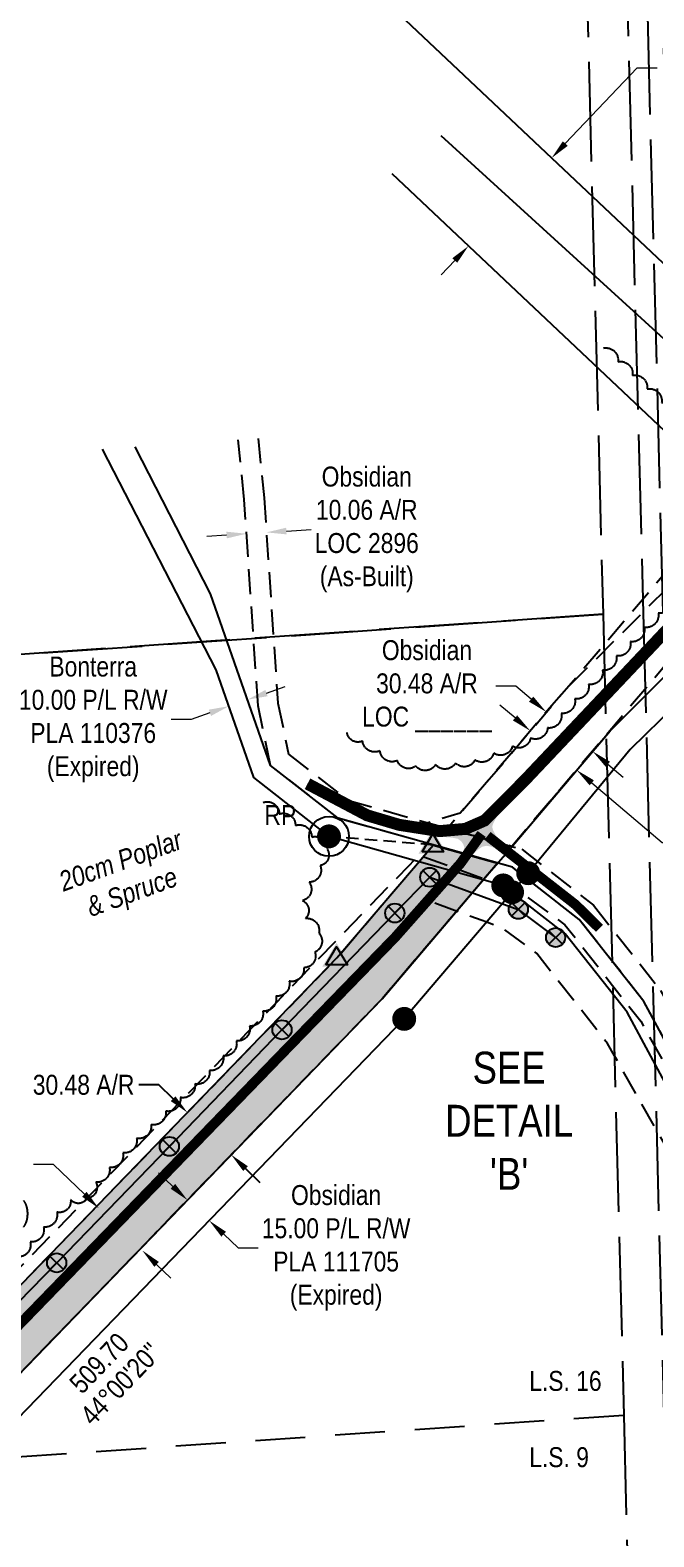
# Model space of a CAD drawing. Extents: x 624140 to 630060, y 5837784 to 5842470.
# Drawn here: x 625582 to 625895, y 5838281 to 5839037 of the extents above; entities that cross this region are included whole.
import ezdxf
from ezdxf.enums import TextEntityAlignment as Align

# ---------------------------------------------------------------- set-up
doc = ezdxf.new("R2010")
doc.units = 0
doc.header["$LTSCALE"] = 5
doc.header["$PDSIZE"] = 0.5
for name, pattern in [('0', [1, 1, 0]), ('foc-ACCESSROAD', [3.75, 2.5, -1.25]), ('foc-FLOWLINE', [3.75, 2.5, -1.25]), ('foc-LSD', [8, 5, -3]), ('foc-TIELINE', [1.875, 1.25, -0.625]), ('foc-UNSURVEYED', [12.5, 10, -2.5])]:
    doc.linetypes.add(name, pattern=pattern)
doc.layers.get('Defpoints').update_dxf_attribs({"color": 9})
for name, color, linetype in [('35', 37, 'Continuous'), ('AS-POWER', 104, 'foc-POWER'), ('AS-POWER-EXISTING-PP', 72, 'Continuous'), ('AS-ROADS', 254, 'Continuous'), ('C-AR', 13, 'foc-ACCESSROAD'), ('C-RW', 13, 'Continuous'), ('C-WS', 13, 'foc-ACCESSROAD'), ('DETAIL-T', 7, 'Continuous'), ('F-EZE', 190, 'foc-FLOWLINE'), ('F-RW', 190, 'Continuous'), ('L-BD', 7, 'Continuous'), ('L-MON', 1, 'Continuous'), ('L-SECTION-LSD', 7, 'foc-LSD'), ('L-TIE', 7, 'foc-TIELINE'), ('L-USEC', 7, 'foc-UNSURVEYED'), ('P-PROPOSED', 10, 'Continuous'), ('P-PROPOSED-H', 21, 'Continuous'), ('P-TXT', 4, 'Continuous'), ('T-BUSH', 110, '0'), ('T-BUSH-T', 110, 'Continuous')]:
    doc.layers.add(name, color=color, linetype=linetype)
for name, color, linetype, lineweight in [('C-AR-T', 13, 'Continuous', 9), ('C-RW-T', 13, 'Continuous', 9), ('F-RW-T', 190, 'Continuous', 9)]:
    doc.layers.add(name, color=color, linetype=linetype, lineweight=lineweight)
doc.styles.add('100L', font='ARIALN.TTF', dxfattribs={"height": 11})
doc.styles.add('80', font='ARIALN.TTF', dxfattribs={"height": 10})
doc.styles.add('80CG', font='ARIALN.TTF', dxfattribs={"height": 10})
doc.styles.add('80L', font='ARIALN.TTF', dxfattribs={"height": 10})
doc.styles.add('80LS', font='ARIALNI.TTF', dxfattribs={"height": 10})
doc.styles.add('foc-LtypeFont', font='ARIALN.TTF', dxfattribs={"height": 7.35})
doc.linetypes.add('foc-POWER', pattern='A,6,-1,["P",foc-LtypeFont,S=0.2,R=0,X=-0.625,Y=-0.75],-1.24,4', length=12.24)
doc.dimstyles.new('Compass 5 000', dxfattribs={"dimscale": 5, "dimtxt": 9, "dimasz": 2, "dimexe": 0.2, "dimexo": 0.0625, "dimgap": 0.5, "dimtad": 0, "dimtih": 1, "dimtoh": 1, "dimzin": 0, "dimdsep": 46, "dimtxsty": '80CG', "dimcen": 0.1, "dimse1": 1, "dimse2": 1, "dimclrd": 256, "dimclrt": 256, "dimaunit": 1, "dimadec": 4, "dimazin": 0, "dimtfac": 0.06, "dimtofl": 0, "dimtmove": 0, "dimatfit": 1, "dimfxl": 0.2, "dimtolj": 1, "dimtzin": 0, "dimlwd": -1, "dimarcsym": 0})

# ---------------------------------------------------------------- blocks, each defined once
blk = doc.blocks.new('*D686')
at = {"layer": 'C-RW-T', "transparency": 16777216}
for p, q in [((625653.84, 5838456.92), (625646.56, 5838463.79)), ((625679.29, 5838432.9), (625686.57, 5838426.04)), ((625686.57, 5838426.04), (625696.57, 5838426.04))]:
    blk.add_line(p, q, dxfattribs=at)
for points in [[(625654.98, 5838458.13), (625652.69, 5838455.71), (625661.11, 5838450.06)], [(625680.44, 5838434.11), (625678.15, 5838431.69), (625672.02, 5838439.76)]]:
    blk.add_solid(points, dxfattribs=at)
at = {"layer": 'Defpoints', "color": 0, "transparency": 16777216}
for p in [(625655.48, 5838444.1), (625672.02, 5838439.76), (625666.39, 5838433.8)]:
    blk.add_point(p, dxfattribs=at)
at = {"layer": 'C-RW-T', "transparency": 16777216, "insert": (625735.65, 5838426.04), "char_height": 10, "attachment_point": 5, "style": '80CG'}
blk.add_mtext('\\A1;Obsidian\\P15.00 P/L R/W\\PPLA 111705\\P(Expired)', dxfattribs=at)
blk = doc.blocks.new('POWERPOLE')
h = blk.add_hatch(color=255)
edge = h.paths.add_edge_path()
edge.add_arc((0, 0), 0.96, 0, 360)
at = {"linetype": 'Continuous'}
for p, q in [((0.68, -0.68), (-0.68, 0.68)), ((-0.68, -0.68), (0.68, 0.68))]:
    blk.add_line(p, q, dxfattribs=at)
blk.add_circle((0, 0), 0.96, dxfattribs=at)
blk = doc.blocks.new('fdia')
at = {"color": 255, "const_width": 1}
blk.add_lwpolyline([(-0.5, 0, 1), (0.5, 0, 1)], format="xyb", close=True, dxfattribs=at)
blk = doc.blocks.new('Fdiaa')
blk.add_blockref('fdia', (0, 0))
blk = doc.blocks.new('fdib')
at = {"color": 1, "const_width": 1.6}
blk.add_lwpolyline([(-0.4, 0, 1), (0.4, 0, 1)], format="xyb", close=True, dxfattribs=at)
at = {"color": 1}
blk.add_circle((0, 0), 0.8, dxfattribs=at)
blk = doc.blocks.new('Fdibb')
blk.add_blockref('fdib', (0, 0))
blk = doc.blocks.new('fdicc')
for name in ['Fdibb', 'Fdiaa']:
    blk.add_blockref(name, (0, 0))
blk = doc.blocks.new('FDI')
blk.add_blockref('fdicc', (0, 0))
blk = doc.blocks.new('TRIA')
blk.add_hatch(color=255).paths.add_polyline_path([(-0.04, 1.52), (-1.47, -0.87), (1.39, -0.87)])
blk = doc.blocks.new('TRIAA')
blk.add_blockref('TRIA', (0, 0))
blk = doc.blocks.new('TRIB')
at = {"color": 1}
blk.add_lwpolyline([(-1.12, -0.67), (-0.04, 1.13), (1.04, -0.67)], close=True, dxfattribs=at)
blk = doc.blocks.new('TRIBB')
blk.add_blockref('TRIB', (0, 0))
blk = doc.blocks.new('TRICC')
for name in ['TRIAA', 'TRIBB']:
    blk.add_blockref(name, (0, 0))
blk = doc.blocks.new('plspike')
blk.add_blockref('TRICC', (0, 0))
blk = doc.blocks.new('*D692')
at = {"layer": 'Defpoints', "color": 0, "transparency": 16777216}
for p in [(625843.65, 5838972.96), (625854.19, 5838963.01), (625812.52, 5838918.87)]:
    blk.add_point(p, dxfattribs=at)
at = {"layer": 'F-RW-T', "transparency": 16777216}
for p, q in [((625850.52, 5838980.23), (625886.48, 5839018.32)), ((625886.48, 5839018.32), (625896.48, 5839018.32)), ((625795.12, 5838921.55), (625788.25, 5838914.28))]:
    blk.add_line(p, q, dxfattribs=at)
for points in [[(625849.3, 5838981.38), (625851.73, 5838979.09), (625843.65, 5838972.96)], [(625793.9, 5838922.7), (625796.33, 5838920.41), (625801.98, 5838928.82)]]:
    blk.add_solid(points, dxfattribs=at)
at = {"layer": 'F-RW-T', "transparency": 16777216, "insert": (625956.03, 5839018.32), "char_height": 10, "attachment_point": 5, "style": '80CG'}
blk.add_mtext('\\A1;Altalink\\P60.72 Power Line R/W\\PPlan 6775 MC\\PEZE 1836', dxfattribs=at)
blk = doc.blocks.new('*D694')
at = {"layer": 'C-AR-T', "transparency": 16777216}
for p, q in [((625680.77, 5838783.78), (625670.79, 5838783.11)), ((625710.7, 5838785.78), (625723.07, 5838786.6))]:
    blk.add_line(p, q, dxfattribs=at)
for points in [[(625710.59, 5838787.44), (625710.81, 5838784.11), (625700.72, 5838785.11)], [(625680.66, 5838785.44), (625680.88, 5838782.11), (625690.75, 5838784.44)]]:
    blk.add_solid(points, dxfattribs=at)
at = {"layer": 'Defpoints', "color": 0, "transparency": 16777216}
for p in [(625700.72, 5838785.11), (625692.04, 5838765.14), (625702.01, 5838765.8)]:
    blk.add_point(p, dxfattribs=at)
at = {"layer": 'C-AR-T', "transparency": 16777216, "insert": (625751, 5838786.6), "char_height": 10, "attachment_point": 5, "style": '80CG'}
blk.add_mtext('\\A1;Obsidian\\P10.06 A/R\\PLOC 2896\\P(As-Built)', dxfattribs=at)
blk = doc.blocks.new('*D695')
at = {"layer": 'Defpoints', "color": 0, "transparency": 16777216}
for p in [(625681.47, 5838698.96), (625681.85, 5838697.87), (625690.91, 5838702.25)]:
    blk.add_point(p, dxfattribs=at)
at = {"layer": 'F-RW-T', "transparency": 16777216}
for p, q in [((625700.73, 5838704.46), (625710.17, 5838707.76)), ((625662.97, 5838691.27), (625652.97, 5838691.27)), ((625672.41, 5838694.57), (625662.97, 5838691.27))]:
    blk.add_line(p, q, dxfattribs=at)
for points in [[(625700.18, 5838706.03), (625701.28, 5838702.89), (625691.29, 5838701.16)], [(625671.86, 5838696.15), (625672.96, 5838693), (625681.85, 5838697.87)]]:
    blk.add_solid(points, dxfattribs=at)
at = {"layer": 'F-RW-T', "transparency": 16777216, "insert": (625613.89, 5838691.27), "char_height": 10, "attachment_point": 5, "style": '80CG'}
blk.add_mtext('\\A1;Bonterra\\P10.00 P/L R/W\\PPLA 110376\\P(Expired)', dxfattribs=at)
blk = doc.blocks.new('*D696')
at = {"layer": 'C-AR-T', "transparency": 16777216}
for p, q in [((625594.01, 5838467.92), (625584.01, 5838467.92)), ((625609.46, 5838452.92), (625594.01, 5838467.92)), ((625645.69, 5838417.78), (625652.86, 5838410.82))]:
    blk.add_line(p, q, dxfattribs=at)
for points in [[(625610.62, 5838454.12), (625608.3, 5838451.72), (625616.64, 5838445.96)], [(625646.85, 5838418.98), (625644.53, 5838416.58), (625638.51, 5838424.74)]]:
    blk.add_solid(points, dxfattribs=at)
at = {"layer": 'Defpoints', "color": 0, "transparency": 16777216}
for p in [(625626.71, 5838456.34), (625616.64, 5838445.96), (625648.58, 5838435.12)]:
    blk.add_point(p, dxfattribs=at)
at = {"layer": 'C-AR-T', "transparency": 16777216, "insert": (625536.04, 5838467.92), "char_height": 10, "attachment_point": 5, "style": '80CG'}
blk.add_mtext('\\A1;Obsidian\\P30.48 A/R\\PMSL 9159\\P(To Be Cancelled)', dxfattribs=at)
blk = doc.blocks.new('*D698')
at = {"layer": 'Defpoints', "color": 0, "transparency": 16777216}
for p in [(625661.13, 5838493.94), (625661.6, 5838494.43), (625683.52, 5838473.26)]:
    blk.add_point(p, dxfattribs=at)
at = {"layer": 'P-TXT', "transparency": 16777216}
for p, q in [((625646.75, 5838507.84), (625636.75, 5838507.84)), ((625653.94, 5838500.89), (625646.75, 5838507.84)), ((625690.24, 5838465.83), (625697.43, 5838458.88))]:
    blk.add_line(p, q, dxfattribs=at)
for points in [[(625655.1, 5838502.09), (625652.78, 5838499.69), (625661.13, 5838493.94)], [(625691.4, 5838467.03), (625689.08, 5838464.63), (625683.05, 5838472.77)]]:
    blk.add_solid(points, dxfattribs=at)
at = {"layer": 'P-TXT', "transparency": 16777216, "insert": (625609.08, 5838507.84), "char_height": 10, "attachment_point": 5, "style": '80CG'}
blk.add_mtext('\\A1;30.48 A/R', dxfattribs=at)
blk = doc.blocks.new('*D699')
at = {"layer": 'C-AR-T', "transparency": 16777216}
for p, q in [((625825.77, 5838707.9), (625815.77, 5838707.9)), ((625833.39, 5838701.43), (625825.77, 5838707.9)), ((625871.85, 5838668.74), (625879.47, 5838662.26))]:
    blk.add_line(p, q, dxfattribs=at)
for points in [[(625834.47, 5838702.7), (625832.31, 5838700.16), (625841.01, 5838694.95)], [(625872.93, 5838670.01), (625870.77, 5838667.47), (625864.23, 5838675.21)]]:
    blk.add_solid(points, dxfattribs=at)
at = {"layer": 'Defpoints', "color": 0, "transparency": 16777216}
for p in [(625837.01, 5838690.25), (625841.01, 5838694.95), (625860.23, 5838670.51)]:
    blk.add_point(p, dxfattribs=at)
at = {"layer": 'C-AR-T', "transparency": 16777216, "insert": (625781.17, 5838707.9), "char_height": 10, "attachment_point": 5, "style": '80CG'}
blk.add_mtext('\\A1;Obsidian\\P30.48 A/R\\PLOC ______', dxfattribs=at)
blk = doc.blocks.new('RP')
at = {"layer": '35', "color": 3}
blk.add_circle((0, 0), 10, dxfattribs=at)
at = {"layer": '35', "color": 3, "style": '80'}
blk.add_attdef('RP_001', (-32.36, 5.75), '', height=10, dxfattribs=at)
blk = doc.blocks.new('*D743')
at = {"layer": 'C-AR-T', "transparency": 16777216}
for p, q in [((625825.32, 5838691.99), (625817.69, 5838698.45)), ((625863.79, 5838659.42), (625899.1, 5838629.52)), ((625899.1, 5838629.52), (625909.1, 5838629.52))]:
    blk.add_line(p, q, dxfattribs=at)
for points in [[(625826.4, 5838693.26), (625824.25, 5838690.72), (625832.95, 5838685.53)], [(625864.87, 5838660.69), (625862.72, 5838658.15), (625856.16, 5838665.88)]]:
    blk.add_solid(points, dxfattribs=at)
at = {"layer": 'Defpoints', "color": 0, "transparency": 16777216}
for p in [(625811.43, 5838660.11), (625856.16, 5838665.88), (625834.64, 5838640.46)]:
    blk.add_point(p, dxfattribs=at)
at = {"layer": 'C-AR-T', "transparency": 16777216, "insert": (625937.02, 5838629.52), "char_height": 10, "attachment_point": 5, "style": '80CG'}
blk.add_mtext('\\A1;Obsidian\\P30.48 A/R\\PMSL 4547\\P(Expired)', dxfattribs=at)

msp = doc.modelspace()

# ---------------------------------------------------------------- hatches: boundary and pattern name
at = {"layer": 'AS-ROADS'}
h = msp.add_hatch(color=256, dxfattribs=at)
h.dxf.hatch_style = 1
h.paths.add_polyline_path([(625816.259, 5838642.565), (625814.449, 5838639.201), (625813.886, 5838637.396), (625814.251, 5838635.815), (625815.193, 5838633.896), (625817.35, 5838630.819), (625816.61, 5838626.331), (625812.915, 5838627.53), (625810.852, 5838627.818), (625808.857, 5838627.356), (625807.174, 5838626.21), (625804.717, 5838624.057), (625799.516, 5838625.465), (625799.882, 5838626.988), (625799.333, 5838628.633), (625798.541, 5838629.912), (625796.65, 5838631.326), (625793.705, 5838631.948), (625791.262, 5838632.115), (625787.838, 5838632.403), (625796.102, 5838633.324), (625800.796, 5838633.689), (625805.537, 5838635.589), (625810.422, 5838637.671), (625812.134, 5838638.867)])
at = {"layer": 'P-PROPOSED-H'}
h = msp.add_hatch(color=256, dxfattribs=at)
h.dxf.hatch_style = 1
h.paths.add_polyline_path([(625391.536, 5838214.839), (625736.069, 5838571.522), (625784.291, 5838628.221), (625816.584, 5838619.128), (625758.654, 5838551.047), (625413.451, 5838193.671)])

# ---------------------------------------------------------------- linework, layer by layer
at = {"layer": 'AS-POWER', "flags": 128}
msp.add_lwpolyline([(625788.173, 5838984.314), (626066.521, 5838730.102)], dxfattribs=at)
at = {"layer": 'AS-ROADS', "flags": 128}
for points, const_width in [([(626213.384, 5839028.284), (626191.888, 5839007.322), (626156.195, 5838979.498), (626135.748, 5838967.03), (626082.86, 5838938.427), (626062.164, 5838922.97), (626033.329, 5838890.323), (625982.488, 5838827.053), (625952.079, 5838791.111), (625927.383, 5838763.621), (625829.971, 5838660.442), (625810.111, 5838640.532), (625800.394, 5838636.3), (625787.479, 5838635.193), (625767.31, 5838638.334), (625751.186, 5838643.113), (625721.304, 5838658.947)], 5.998), ([(625205.833, 5838102.746), (625235.638, 5838126.304), (625316.805, 5838169.608), (625402.119, 5838214.513), (625435.694, 5838243.355), (625534.839, 5838344.152), (625714.486, 5838529.637), (625765.231, 5838581.917), (625798.021, 5838619.014), (625808.578, 5838633.805)], 4.998), ([(625867.654, 5838586.358), (625855.801, 5838598.162), (625811.502, 5838632.788)], 4.998)]:
    msp.add_lwpolyline(points, dxfattribs=dict(at, const_width=const_width))
at = {"layer": 'C-AR', "flags": 128}
msp.add_lwpolyline([(625791.417, 5838636.605), (625823.679, 5838627.515), (625872.984, 5838685.525), (625974.411, 5838786.835), (626092.179, 5838945.392), (626053.416, 5838944.303), (625951.29, 5838806.805), (625850.573, 5838706.204), (625797.898, 5838644.216), (625781.795, 5838639.316)], close=True, dxfattribs=at)
at = {"layer": 'C-AR'}
for points in [[(625992.501, 5838251.076), (625969.069, 5838378.791), (625939.311, 5838458.002), (625889.893, 5838549.768), (625857.503, 5838590.862), (625824.039, 5838617.028), (625736.691, 5838641.638), (625702.827, 5838668.13), (625696.525, 5838698.005), (625689.596, 5838801.638), (625686.537, 5838831.607)], [(625696.515, 5838832.298), (625699.558, 5838802.479), (625706.452, 5838699.377), (625711.855, 5838673.763), (625741.299, 5838650.726), (625828.646, 5838626.116), (625864.608, 5838597.995), (625898.282, 5838555.273), (625948.432, 5838462.148), (625978.74, 5838381.472), (626002.429, 5838252.356)]]:
    msp.add_lwpolyline(points, dxfattribs=at)
at = {"layer": 'C-RW'}
for points in [[(625411.978, 5838192.122), (625758.654, 5838551.047), (625812.426, 5838614.241), (625820.462, 5838623.686), (625872.984, 5838685.525), (625974.467, 5838786.91), (626019.747, 5838801.6), (626029.617, 5838813.412), (626065.025, 5838854.82), (626064.863, 5838864.845), (626065.145, 5838865.176), (626098.944, 5838904.902), (626107.873, 5838915.573), (626109.918, 5838917.8), (626134.987, 5838947.267), (626139.32, 5838952.359), (626174.888, 5838970.796), (626205.441, 5838986.077), (626668.03, 5839569.967)], [(626681.254, 5839561.616), (626215.206, 5838974.263), (626183.115, 5838957.898), (626175.237, 5838954.169), (626162.998, 5838947.793), (626148.866, 5838940.431), (626110.365, 5838895.178), (626101.428, 5838884.673), (626079.952, 5838859.432), (626080.114, 5838849.386), (626038.976, 5838801.276), (626028.399, 5838788.647), (625982.474, 5838773.708), (625974.607, 5838765.844), (625883.087, 5838676.178), (625831.927, 5838614.066), (625823.828, 5838604.519), (625769.772, 5838540.965), (625415.794, 5838174.49)]]:
    msp.add_lwpolyline(points, dxfattribs=at)
at = {"layer": 'C-WS', "flags": 128}
for points in [[(626175.248, 5838947.721), (626094.414, 5838945.455), (625983.97, 5838816.829), (625823.679, 5838627.515), (625791.417, 5838636.605), (626053.416, 5838944.303), (626050.19, 5839066.038), (626172.05, 5839069.454), (626175.248, 5838947.721)], [(625413.451, 5838193.671), (625435.737, 5838171.967), (625435.737, 5838171.967), (625350.823, 5838084.438), (625263.4, 5838169.34), (625348.26, 5838256.836), (625391.536, 5838214.839), (625736.069, 5838571.522), (625784.291, 5838628.221), (625816.584, 5838619.128), (625758.654, 5838551.047), (625413.451, 5838193.671)]]:
    msp.add_lwpolyline(points, close=True, dxfattribs=at)
at = {"layer": 'F-EZE', "flags": 128}
msp.add_lwpolyline([(625153.194, 5837788.726), (625148.995, 5837888.633), (625148.172, 5837908.225), (625144.699, 5837909.019), (625130.062, 5837912.364), (625122.325, 5837914.133), (625137.953, 5837995.581), (625163.377, 5838099.186), (625167.886, 5838117.563), (625173.575, 5838140.745), (625258.259, 5838192.826), (625325.228, 5838227.914), (625355.832, 5838243.95), (625467.244, 5838302.329), (625772.344, 5838618.144), (625777.241, 5838623.214), (625794.97, 5838616.698), (625808.486, 5838611.73), (625823.799, 5838606.102), (625826.105, 5838605.254), (625828.446, 5838604.394), (625850.343, 5838588.191), (625874.233, 5838557.7), (625888.294, 5838539.755), (625905.664, 5838509.106), (625929.916, 5838466.317), (625964.495, 5838379.123), (625979.71, 5838296.914), (625991.868, 5838202.361), (625995.855, 5838188.531), (626012.058, 5838132.333), (626013.32, 5838127.956), (626025.676, 5838110.927), (626030.588, 5838108.199), (626091.33, 5838074.48), (626098.302, 5838070.61), (626103.371, 5838069.428), (626177.587, 5838052.118), (626176.425, 5838047.141), (626173.044, 5838032.648), (626157.092, 5838036.37), (626143.548, 5838039.531), (626091.042, 5838051.78), (626012.102, 5838095.602), (625995.086, 5838119.052), (625972.239, 5838198.294), (625959.957, 5838293.818), (625945.197, 5838373.567), (625911.847, 5838457.663), (625906.763, 5838466.634), (625875.145, 5838522.416), (625871.637, 5838528.605), (625836.278, 5838573.733), (625818.865, 5838586.619), (625810.673, 5838589.63), (625808.879, 5838590.289), (625793.568, 5838595.918), (625782.569, 5838599.962), (625479.378, 5838286.122), (625456.749, 5838274.264), (625370.758, 5838229.207), (625342.885, 5838214.603), (625279.036, 5838181.148), (625268.143, 5838175.441), (625191.031, 5838128.016), (625187.589, 5838113.992), (625186.45, 5838109.348), (625157.485, 5837991.313), (625145.593, 5837929.313), (625149.73, 5837928.367), (625156.036, 5837926.927), (625167.501, 5837924.309), (625168.942, 5837890.013), (625173.141, 5837790.107)], dxfattribs=at)
at = {"layer": 'F-RW', "flags": 128}
for points in [[(625761.492, 5839050.528), (626820.355, 5838050.828)], [(626822.517, 5837965.31), (625974.607, 5838765.844), (625763.705, 5838964.962)]]:
    msp.add_lwpolyline(points, dxfattribs=at)
at = {"layer": 'F-RW'}
for points in [[(626234.863, 5837849.172), (626231.312, 5837999.379), (626201.798, 5837998.713), (626201.228, 5837998.699), (626191.236, 5837998.466), (626187.108, 5837998.366), (626171.237, 5837997.961), (626142.934, 5838045.205), (626057.912, 5838080.865), (626021.816, 5838105.642), (625999.241, 5838137.513), (625988.034, 5838177.217), (625982.573, 5838249.795), (625959.397, 5838376.11), (625930.191, 5838453.855), (625881.504, 5838544.262), (625850.397, 5838583.729), (625819.433, 5838607.94), (625732.084, 5838632.551), (625694.357, 5838662.064), (625675.499, 5838716.066), (625618.601, 5838826.905)], [(626244.902, 5837849.441), (626241.376, 5837999.608), (626241.072, 5838009.641), (626201.563, 5838008.71), (626200.995, 5838008.697), (626191, 5838008.461), (626186.862, 5838008.363), (626176.816, 5838008.107), (626149.827, 5838053.158), (626062.578, 5838089.752), (626028.941, 5838112.877), (626008.394, 5838141.886), (625997.927, 5838178.967), (625992.501, 5838251.076), (625969.069, 5838378.791), (625939.311, 5838458.002), (625889.893, 5838549.768), (625857.503, 5838590.862), (625824.039, 5838617.028), (625736.691, 5838641.638), (625702.827, 5838668.13), (625672.756, 5838754.242), (625634.877, 5838828.032)]]:
    msp.add_lwpolyline(points, dxfattribs=at)
at = {"layer": 'L-SECTION-LSD'}
msp.add_line((625879.81, 5838341.996), (625068.771, 5838285.868), dxfattribs=at)
at = {"layer": 'L-TIE'}
msp.add_line((625784.291, 5838628.221), (625732.084, 5838632.551), dxfattribs=at)
at = {"layer": 'L-USEC'}
for p, q in [((625859.017, 5839146.126), (625869.414, 5838744.06)), ((625879.12, 5839146.645), (625889.517, 5838744.58)), ((625899.568, 5838744.862), (625889.172, 5839146.927)), ((625869.414, 5838744.06), (625463.865, 5838715.991)), ((625463.865, 5838715.991), (625869.414, 5838744.06)), ((625869.414, 5838744.06), (625879.81, 5838341.996)), ((625889.517, 5838744.58), (625899.913, 5838342.516)), ((625879.81, 5838341.996), (625890.207, 5837939.931))]:
    msp.add_line(p, q, dxfattribs=at)
at = {"layer": 'P-PROPOSED', "flags": 128}
msp.add_lwpolyline([(625391.536, 5838214.839), (625736.069, 5838571.522), (625784.291, 5838628.221), (625816.584, 5838619.128), (625758.654, 5838551.047), (625413.451, 5838193.671)], close=True, dxfattribs=at)
at = {"layer": 'T-BUSH', "flags": 128}
for points in [[(625869.623, 5838877.579, -0.5205671), (625876.92, 5838870.746, -0.5205671), (625884.216, 5838863.913, -0.5205671), (625891.513, 5838857.081, -0.5205671), (625898.81, 5838850.248, -0.5205671), (625906.12, 5838843.431, -0.5205671), (625913.805, 5838837.038, -0.5205671), (625921.491, 5838830.645, -0.5205671), (625929.176, 5838824.253, -0.5205671), (625936.861, 5838817.86, -0.5205671), (625944.546, 5838811.467, -0.5205671), (625950.253, 5838804.158, -0.5205671), (625944.601, 5838795.964, -0.5205671), (625937.953, 5838788.499, -0.5205671), (625931.305, 5838781.034, -0.5205671), (625924.657, 5838773.568, -0.5205671), (625918.008, 5838766.103, -0.5205671), (625911.055, 5838758.923, -0.5205671), (625904.071, 5838751.77, -0.5205671), (625897.088, 5838744.617, -0.5205671), (625890.105, 5838737.465, -0.5205671), (625883.122, 5838730.312, -0.5205671), (625876.138, 5838723.159, -0.5205671), (625869.155, 5838716.006, -0.5205671), (625862.172, 5838708.854, -0.5205671), (625855.309, 5838701.586, -0.5205671), (625848.474, 5838694.291, -0.5205671), (625841.639, 5838686.997, -0.5205671), (625833.096, 5838681.911, -0.5205671), (625824.031, 5838677.764, -0.5205671), (625814.637, 5838674.347, -0.5205671), (625805.242, 5838670.93, -0.5205671), (625795.463, 5838669.309, -0.5205671), (625785.494, 5838668.575, -0.5205671), (625775.524, 5838667.842, -0.5205671), (625766.335, 5838670.606, -0.5205671), (625757.621, 5838675.505, -0.5205671), (625748.907, 5838680.404, -0.5205671), (625741.147, 5838684.766, -0.5205671)], [(625699, 5838649.601, -0.5205671), (625707.14, 5838643.799, -0.5205671), (625715.281, 5838637.996, -0.5205671), (625723.421, 5838632.194, -0.5205671), (625731.234, 5838626.007, -0.5205671), (625727.696, 5838617.868, -0.5205671), (625722.176, 5838609.534, -0.5205671), (625718.837, 5838600.331, -0.5205671), (625720.29, 5838591.404, -0.5205671), (625727.013, 5838584.006, -0.5205671), (625725.014, 5838574.512, -0.5205671), (625719.458, 5838566.651, -0.5205671), (625712.1, 5838559.885, -0.5205671), (625705.484, 5838552.391, -0.5205671), (625698.868, 5838544.898, -0.5205671), (625692.252, 5838537.404, -0.5205671), (625685.636, 5838529.91, -0.5205671), (625679.02, 5838522.416, -0.5205671), (625672.192, 5838515.129, -0.5205671), (625664.876, 5838508.317, -0.5205671), (625657.56, 5838501.505, -0.5205671), (625650.244, 5838494.693, -0.5205671), (625642.928, 5838487.881, -0.5205671), (625635.613, 5838481.068, -0.5205671), (625628.818, 5838473.736, -0.5205671), (625622.028, 5838466.4, -0.5205671), (625615.237, 5838459.064, -0.5205671), (625610.848, 5838450.894, -0.5205671), (625602.588, 5838450.16, -0.5205671), (625595.674, 5838443.96, -0.5205671), (625589.021, 5838436.5, -0.5205671), (625582.367, 5838429.04, -0.5205671), (625575.713, 5838421.58, -0.5205671), (625569.062, 5838414.117, -0.5205671), (625562.675, 5838406.427, -0.5205671), (625556.289, 5838398.737, -0.5205671), (625549.902, 5838391.047, -0.5205671), (625543.347, 5838383.506, -0.5205671), (625536.482, 5838376.24, -0.5205671), (625529.617, 5838368.973, -0.5205671), (625522.752, 5838361.707, -0.5205671), (625515.887, 5838354.441, -0.5205671), (625509.175, 5838348.023, -0.5205671), (625501.089, 5838353.9, -0.5205671), (625493.169, 5838359.987, -0.5205671), (625486.426, 5838365.827, -0.5205671)]]:
    msp.add_lwpolyline(points, format="xyb", dxfattribs=at)

# ---------------------------------------------------------------- block references
at = {"layer": '35', "xscale": 0.99963955, "yscale": 0.99963955, "zscale": 0.99963955}
msp.add_blockref('RP', (625732.084, 5838632.551), dxfattribs=at).add_auto_attribs({'RP_001': 'RP'})
at = {"layer": 'AS-POWER-EXISTING-PP', "xscale": 4.999999999999995, "yscale": 4.999999999999995, "zscale": 4.999999999999995}
for p in [(625782.562, 5838612.025), (625765.069, 5838594.079), (625826.959, 5838595.934), (625845.661, 5838581.812), (625708.512, 5838535.496), (625652.051, 5838476.982), (625595.6, 5838418.535)]:
    msp.add_blockref('POWERPOLE', p, dxfattribs=at)
at = {"layer": 'L-MON', "xscale": 4.999999999999995, "yscale": 4.999999999999995, "zscale": 4.999999999999995}
for name, p in [('FDI', (625732.084, 5838632.551)), ('plspike', (625784.291, 5838628.221)), ('FDI', (625819.433, 5838607.94)), ('FDI', (625831.927, 5838614.066)), ('FDI', (625823.828, 5838604.519)), ('plspike', (625736.069, 5838571.522)), ('FDI', (625769.772, 5838540.965))]:
    msp.add_blockref(name, p, dxfattribs=at)

# ---------------------------------------------------------------- texts
at = {"layer": 'DETAIL-T', "color": 3, "insert": (625822.36, 5838489.842), "char_height": 15.9942, "width": 63.61319, "attachment_point": 5, "style": '80CG'}
msp.add_mtext("SEE\\PDETAIL\\P'B'", dxfattribs=at)
at = {"layer": 'L-BD', "style": '80L'}
for s, p in [('509.70', (625616.842, 5838368.247)), ("44°00'20''", (625627.627, 5838357.829))]:
    msp.add_text(s, height=9.9964, rotation=45.9938, dxfattribs=at).set_placement(p, align=Align.MIDDLE)
at = {"layer": 'T-BUSH-T', "insert": (625625.853, 5838625.179), "char_height": 9.99995, "width": 65.4066, "attachment_point": 2, "rotation": 20, "style": '80LS'}
msp.add_mtext('20cm Poplar \\P& Spruce', dxfattribs=at)

# ---------------------------------------------------------------- dimensions: what is measured, and where the dimension line sits
at = {"layer": 'C-AR-T', "color": 2}
for base, p1, p2, angle, text, picture, middle in [((625700.72, 5838785.11), (625692.036, 5838765.137), (625702.01, 5838765.803), 3.825117, 'Obsidian\\P10.06 A/R\\PLOC 2896\\P(As-Built)', '*D694', (625751.002, 5838786.605)), ((625616.64, 5838445.958), (625648.581, 5838435.124), (625626.712, 5838456.339), 135.868791, 'Obsidian\\P30.48 A/R\\PMSL 9159\\P(To Be Cancelled)', '*D696', (625536.038, 5838467.916))]:
    dim = msp.add_linear_dim(base=base, p1=p1, p2=p2, angle=angle, text=text, dimstyle='Compass 5 000', dxfattribs=at)
    dim.commit()
    dim.dimension.update_dxf_attribs({"geometry": picture, "text_midpoint": middle, "dimtype": 161})
at = {"layer": 'C-AR-T', "color": 4}
dim = msp.add_linear_dim(base=(625841.009, 5838694.952), p1=(625860.232, 5838670.511), p2=(625837.011, 5838690.248), angle=139.636978, text='Obsidian\\P30.48 A/R\\PLOC ______', dimstyle='Compass 5 000', dxfattribs=at)
dim.commit()
dim.dimension.update_dxf_attribs({"geometry": '*D699', "text_midpoint": (625781.166, 5838707.904), "dimtype": 161})
at = {"layer": 'C-AR-T', "color": 6}
dim = msp.add_linear_dim(base=(625856.162, 5838665.88), p1=(625811.432, 5838660.111), p2=(625834.64, 5838640.461), angle=319.745608, text='Obsidian\\P30.48 A/R\\PMSL 4547\\P(Expired)', dimstyle='Compass 5 000', dxfattribs=at)
dim.commit()
dim.dimension.update_dxf_attribs({"geometry": '*D743', "text_midpoint": (625937.017, 5838629.521), "dimtype": 161})
at = {"layer": 'C-RW-T'}
dim = msp.add_aligned_dim(p1=(625655.481, 5838444.096), p2=(625666.393, 5838433.799), distance=8.199, text='Obsidian\\P15.00 P/L R/W\\PPLA 111705\\P(Expired)', dimstyle='Compass 5 000', dxfattribs=at)
dim.commit()
dim.dimension.update_dxf_attribs({"geometry": '*D686', "text_midpoint": (625735.652, 5838426.035)})
at = {"layer": 'F-RW-T', "color": 2}
dim = msp.add_linear_dim(base=(625843.651, 5838972.96), p1=(625812.521, 5838918.873), p2=(625854.191, 5838963.009), angle=46.646213, text='Altalink\\P60.72 Power Line R/W\\PPlan 6775 MC\\PEZE 1836', dimstyle='Compass 5 000', dxfattribs=at)
dim.commit()
dim.dimension.update_dxf_attribs({"geometry": '*D692', "text_midpoint": (625956.025, 5839018.319), "dimtype": 161})
dim = msp.add_aligned_dim(p1=(625690.912, 5838702.251), p2=(625681.474, 5838698.955), distance=1.151, text='Bonterra\\P10.00 P/L R/W\\PPLA 110376\\P(Expired)', dimstyle='Compass 5 000', dxfattribs=at)
dim.commit()
dim.dimension.update_dxf_attribs({"geometry": '*D695', "text_midpoint": (625613.886, 5838691.275)})
at = {"layer": 'P-TXT', "color": 4}
dim = msp.add_aligned_dim(p1=(625683.516, 5838473.26), p2=(625661.602, 5838494.428), distance=0.676, text='30.48 A/R', dimstyle='Compass 5 000', dxfattribs=at)
dim.commit()
dim.dimension.update_dxf_attribs({"geometry": '*D698', "text_midpoint": (625609.08, 5838507.837)})

# ---------------------------------------------------------------- next in the draw order: texts
at = {"layer": 'L-SECTION-LSD', "char_height": 9.9964, "attachment_point": 1, "style": '100L', "bg_fill": 3, "box_fill_scale": 1.5, "bg_fill_color": 256, "bg_fill_transparency": 0}
for s, width, insert in [('L.S. 16', 36.92812, (625832.44, 5838364.293)), ('L.S. 9', 30.51628, (625832.44, 5838326.022))]:
    msp.add_mtext_dynamic_manual_height_columns(s, width=width, gutter_width=54.98, heights=[0], dxfattribs=dict(at, insert=insert))

# ---------------------------------------------------------------- next in the draw order: linework, layer by layer
at = {"layer": 'AS-POWER', "flags": 128}
msp.add_lwpolyline([(625201.527, 5838145.7), (625265.352, 5838185.403), (625332.151, 5838220.172), (625398.872, 5838254.989), (625398.838, 5838254.973), (625465.998, 5838289.762), (625482.57, 5838301.969), (625538.562, 5838360.056), (625595.6, 5838418.535), (625652.051, 5838476.982), (625708.512, 5838535.496), (625765.069, 5838594.079), (625782.562, 5838612.025), (625826.959, 5838595.934), (625845.661, 5838581.812)], dxfattribs=at)

doc.saveas('drawing.dxf')
